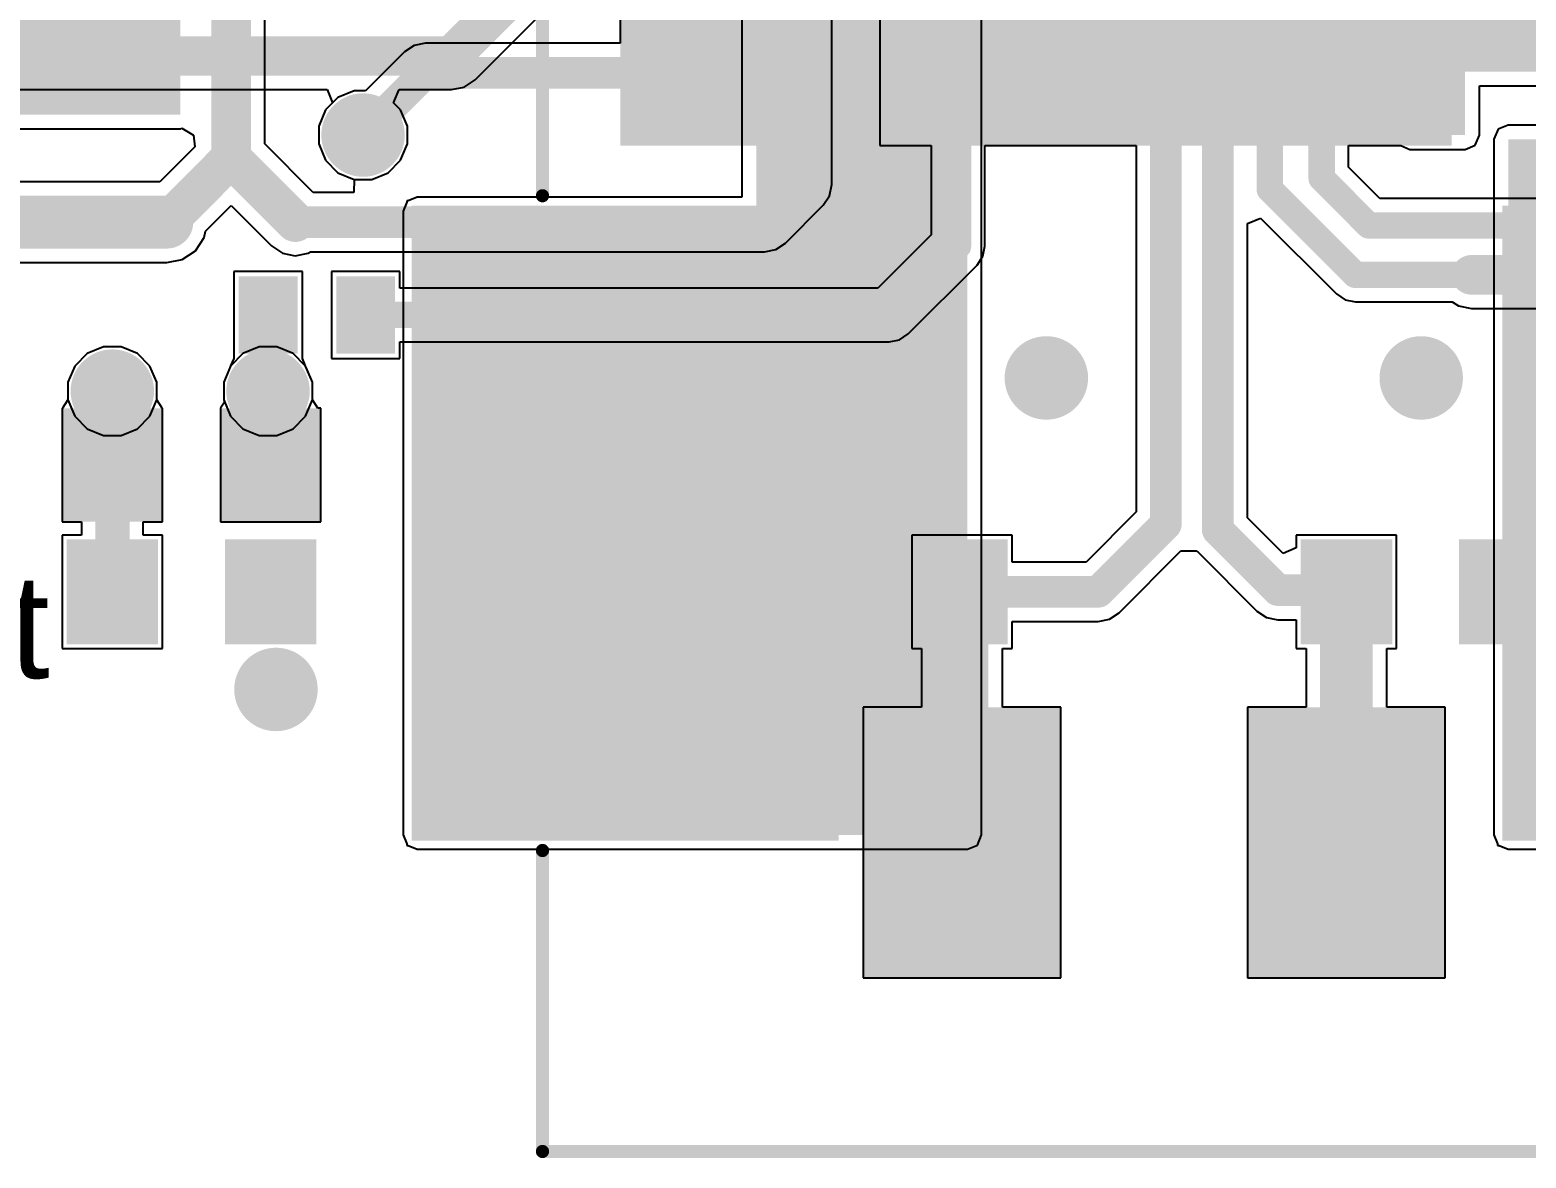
# Model space of a CAD drawing. Header units: millimetres. Extents: x -0.27 to 3.94, y -1.19 to 3.
# Drawn here: x 1.209 to 1.776, y -0.104 to 0.323 of the extents above; entities that cross this region are included whole.
import ezdxf

# ---------------------------------------------------------------- set-up
doc = ezdxf.new("R2010")
doc.units = ezdxf.units.MM
doc.header["$MEASUREMENT"] = 0
for name, color, linetype in [('BottomLayer', 5, 'Continuous'), ('BottomPaste', 16, 'Continuous'), ('BottomSolder', 6, 'Continuous'), ('TopLayer', 1, 'Continuous'), ('TopOverlay', 2, 'Continuous'), ('TopPaste', 8, 'Continuous'), ('TopSolder', 216, 'Continuous'), ('ViaHoleLayer', 16, 'Continuous')]:
    doc.layers.add(name, color=color, linetype=linetype)
doc.styles.add('Arial', font='', dxfattribs={"height": 0.2})
doc.styles.get('Arial').set_extended_font_data('Arial')

# ---------------------------------------------------------------- blocks, each defined once
blk = doc.blocks.new('CYH127_33UH_6')
at = {"layer": 'TopLayer'}
for points in [[(-0.28543, 0.11811), (-0.12795, 0.11811), (-0.12795, -0.11811), (-0.28543, -0.11811)], [(0.12795, 0.11811), (0.28543, 0.11811), (0.28543, -0.11811), (0.12795, -0.11811)]]:
    blk.add_hatch(color=1, dxfattribs=at).paths.add_polyline_path(points)
at = {"layer": 'TopPaste'}
for points in [[(-0.28543, 0.11811), (-0.12795, 0.11811), (-0.12795, -0.11811), (-0.28543, -0.11811)], [(0.12795, 0.11811), (0.28543, 0.11811), (0.28543, -0.11811), (0.12795, -0.11811)]]:
    blk.add_hatch(color=8, dxfattribs=at).paths.add_polyline_path(points)
at = {"layer": 'TopSolder'}
for points in [[(-0.2876, 0.12028), (-0.12579, 0.12028), (-0.12579, -0.12028), (-0.2876, -0.12028)], [(0.12579, 0.12028), (0.2876, 0.12028), (0.2876, -0.12028), (0.12579, -0.12028)]]:
    blk.add_hatch(color=216, dxfattribs=at).paths.add_polyline_path(points)
at = {"layer": 'TopOverlay', "const_width": 0.005}
for points in [[(-0.238, 0.124), (-0.238, 0.238)], [(-0.238, -0.238), (-0.238, -0.124)], [(-0.238, -0.238), (0.238, -0.238)]]:
    blk.add_lwpolyline(points, dxfattribs=at)
at = {"layer": 'TopOverlay', "const_width": 0.0025}
for points in [[(-0.23925, 0.124, 1), (-0.23675, 0.124, 1)], [(-0.23925, -0.124, 1), (-0.23675, -0.124, 1)], [(-0.23925, -0.238, 1), (-0.23675, -0.238, 1)], [(-0.23925, -0.238, 1), (-0.23675, -0.238, 1)]]:
    blk.add_lwpolyline(points, format="xyb", close=True, dxfattribs=at)
blk = doc.blocks.new('SMD5032_2P_B_10')
at = {"layer": 'BottomLayer'}
for points in [[(-0.1063, 0.04724), (-0.03937, 0.04724), (-0.03937, -0.04724), (-0.1063, -0.04724)], [(0.03937, 0.04724), (0.1063, 0.04724), (0.1063, -0.04724), (0.03937, -0.04724)]]:
    blk.add_hatch(color=5, dxfattribs=at).paths.add_polyline_path(points)
at = {"layer": 'BottomPaste'}
for points in [[(-0.1063, 0.04724), (-0.03937, 0.04724), (-0.03937, -0.04724), (-0.1063, -0.04724)], [(0.03937, 0.04724), (0.1063, 0.04724), (0.1063, -0.04724), (0.03937, -0.04724)]]:
    blk.add_hatch(color=16, dxfattribs=at).paths.add_polyline_path(points)
at = {"layer": 'BottomSolder'}
for points in [[(-0.1103, 0.05124), (-0.03537, 0.05124), (-0.03537, -0.05124), (-0.1103, -0.05124)], [(0.03537, 0.05124), (0.1103, 0.05124), (0.1103, -0.05124), (0.03537, -0.05124)]]:
    blk.add_hatch(color=6, dxfattribs=at).paths.add_polyline_path(points)
blk = doc.blocks.new('64_LQFP__10_10__B_17')
at = {"layer": 'BottomLayer'}
for points in [[(-0.14173, 0.25), (-0.14173, 0.20276), (-0.15354, 0.20276), (-0.15354, 0.25)], [(-0.12205, 0.25), (-0.12205, 0.20276), (-0.13386, 0.20276), (-0.13386, 0.25)], [(-0.10236, 0.25), (-0.10236, 0.20276), (-0.11417, 0.20276), (-0.11417, 0.25)], [(-0.08268, 0.25), (-0.08268, 0.20276), (-0.09449, 0.20276), (-0.09449, 0.25)], [(-0.06299, 0.25), (-0.06299, 0.20276), (-0.0748, 0.20276), (-0.0748, 0.25)], [(-0.04331, 0.25), (-0.04331, 0.20276), (-0.05512, 0.20276), (-0.05512, 0.25)], [(-0.02362, 0.25), (-0.02362, 0.20276), (-0.03543, 0.20276), (-0.03543, 0.25)], [(-0.00394, 0.25), (-0.00394, 0.20276), (-0.01575, 0.20276), (-0.01575, 0.25)], [(0.01575, 0.25), (0.01575, 0.20276), (0.00394, 0.20276), (0.00394, 0.25)], [(0.03543, 0.25), (0.03543, 0.20276), (0.02362, 0.20276), (0.02362, 0.25)], [(0.05512, 0.25), (0.05512, 0.20276), (0.04331, 0.20276), (0.04331, 0.25)], [(0.0748, 0.25), (0.0748, 0.20276), (0.06299, 0.20276), (0.06299, 0.25)], [(0.09449, 0.25), (0.09449, 0.20276), (0.08268, 0.20276), (0.08268, 0.25)], [(0.11417, 0.25), (0.11417, 0.20276), (0.10236, 0.20276), (0.10236, 0.25)], [(0.13386, 0.25), (0.13386, 0.20276), (0.12205, 0.20276), (0.12205, 0.25)], [(0.15354, 0.25), (0.15354, 0.20276), (0.14173, 0.20276), (0.14173, 0.25)], [(-0.25, 0.15354), (-0.20276, 0.15354), (-0.20276, 0.14173), (-0.25, 0.14173)], [(0.20276, 0.15354), (0.25, 0.15354), (0.25, 0.14173), (0.20276, 0.14173)], [(-0.25, 0.13386), (-0.20276, 0.13386), (-0.20276, 0.12205), (-0.25, 0.12205)], [(0.20276, 0.13386), (0.25, 0.13386), (0.25, 0.12205), (0.20276, 0.12205)], [(-0.25, 0.11417), (-0.20276, 0.11417), (-0.20276, 0.10236), (-0.25, 0.10236)], [(0.20276, 0.11417), (0.25, 0.11417), (0.25, 0.10236), (0.20276, 0.10236)], [(-0.25, 0.09449), (-0.20276, 0.09449), (-0.20276, 0.08268), (-0.25, 0.08268)], [(0.20276, 0.09449), (0.25, 0.09449), (0.25, 0.08268), (0.20276, 0.08268)], [(-0.25, 0.0748), (-0.20276, 0.0748), (-0.20276, 0.06299), (-0.25, 0.06299)], [(0.20276, 0.0748), (0.25, 0.0748), (0.25, 0.06299), (0.20276, 0.06299)], [(-0.25, 0.05512), (-0.20276, 0.05512), (-0.20276, 0.04331), (-0.25, 0.04331)], [(0.20276, 0.05512), (0.25, 0.05512), (0.25, 0.04331), (0.20276, 0.04331)], [(-0.25, 0.03543), (-0.20276, 0.03543), (-0.20276, 0.02362), (-0.25, 0.02362)], [(0.20276, 0.03543), (0.25, 0.03543), (0.25, 0.02362), (0.20276, 0.02362)], [(-0.25, 0.01575), (-0.20276, 0.01575), (-0.20276, 0.00394), (-0.25, 0.00394)], [(0.20276, 0.01575), (0.25, 0.01575), (0.25, 0.00394), (0.20276, 0.00394)], [(-0.25, -0.00394), (-0.20276, -0.00394), (-0.20276, -0.01575), (-0.25, -0.01575)], [(0.20276, -0.00394), (0.25, -0.00394), (0.25, -0.01575), (0.20276, -0.01575)], [(-0.25, -0.02362), (-0.20276, -0.02362), (-0.20276, -0.03543), (-0.25, -0.03543)], [(0.20276, -0.02362), (0.25, -0.02362), (0.25, -0.03543), (0.20276, -0.03543)], [(-0.25, -0.04331), (-0.20276, -0.04331), (-0.20276, -0.05512), (-0.25, -0.05512)], [(0.20276, -0.04331), (0.25, -0.04331), (0.25, -0.05512), (0.20276, -0.05512)], [(-0.25, -0.06299), (-0.20276, -0.06299), (-0.20276, -0.0748), (-0.25, -0.0748)], [(0.20276, -0.06299), (0.25, -0.06299), (0.25, -0.0748), (0.20276, -0.0748)], [(-0.25, -0.08268), (-0.20276, -0.08268), (-0.20276, -0.09449), (-0.25, -0.09449)], [(0.20276, -0.08268), (0.25, -0.08268), (0.25, -0.09449), (0.20276, -0.09449)], [(-0.25, -0.10236), (-0.20276, -0.10236), (-0.20276, -0.11417), (-0.25, -0.11417)], [(0.20276, -0.10236), (0.25, -0.10236), (0.25, -0.11417), (0.20276, -0.11417)], [(-0.25, -0.12205), (-0.20276, -0.12205), (-0.20276, -0.13386), (-0.25, -0.13386)], [(0.20276, -0.12205), (0.25, -0.12205), (0.25, -0.13386), (0.20276, -0.13386)], [(-0.25, -0.14173), (-0.20276, -0.14173), (-0.20276, -0.15354), (-0.25, -0.15354)], [(0.20276, -0.14173), (0.25, -0.14173), (0.25, -0.15354), (0.20276, -0.15354)], [(-0.15354, -0.25), (-0.15354, -0.20276), (-0.14173, -0.20276), (-0.14173, -0.25)], [(-0.13386, -0.25), (-0.13386, -0.20276), (-0.12205, -0.20276), (-0.12205, -0.25)], [(-0.11417, -0.25), (-0.11417, -0.20276), (-0.10236, -0.20276), (-0.10236, -0.25)], [(-0.09449, -0.25), (-0.09449, -0.20276), (-0.08268, -0.20276), (-0.08268, -0.25)], [(-0.0748, -0.25), (-0.0748, -0.20276), (-0.06299, -0.20276), (-0.06299, -0.25)], [(-0.05512, -0.25), (-0.05512, -0.20276), (-0.04331, -0.20276), (-0.04331, -0.25)], [(-0.03543, -0.25), (-0.03543, -0.20276), (-0.02362, -0.20276), (-0.02362, -0.25)], [(-0.01575, -0.25), (-0.01575, -0.20276), (-0.00394, -0.20276), (-0.00394, -0.25)], [(0.00394, -0.25), (0.00394, -0.20276), (0.01575, -0.20276), (0.01575, -0.25)], [(0.02362, -0.25), (0.02362, -0.20276), (0.03543, -0.20276), (0.03543, -0.25)], [(0.04331, -0.25), (0.04331, -0.20276), (0.05512, -0.20276), (0.05512, -0.25)], [(0.06299, -0.25), (0.06299, -0.20276), (0.0748, -0.20276), (0.0748, -0.25)], [(0.08268, -0.25), (0.08268, -0.20276), (0.09449, -0.20276), (0.09449, -0.25)], [(0.10236, -0.25), (0.10236, -0.20276), (0.11417, -0.20276), (0.11417, -0.25)], [(0.12205, -0.25), (0.12205, -0.20276), (0.13386, -0.20276), (0.13386, -0.25)], [(0.14173, -0.25), (0.14173, -0.20276), (0.15354, -0.20276), (0.15354, -0.25)]]:
    blk.add_hatch(color=5, dxfattribs=at).paths.add_polyline_path(points)
at = {"layer": 'BottomPaste'}
for points in [[(-0.14173, 0.25), (-0.14173, 0.20276), (-0.15354, 0.20276), (-0.15354, 0.25)], [(-0.12205, 0.25), (-0.12205, 0.20276), (-0.13386, 0.20276), (-0.13386, 0.25)], [(-0.10236, 0.25), (-0.10236, 0.20276), (-0.11417, 0.20276), (-0.11417, 0.25)], [(-0.08268, 0.25), (-0.08268, 0.20276), (-0.09449, 0.20276), (-0.09449, 0.25)], [(-0.06299, 0.25), (-0.06299, 0.20276), (-0.0748, 0.20276), (-0.0748, 0.25)], [(-0.04331, 0.25), (-0.04331, 0.20276), (-0.05512, 0.20276), (-0.05512, 0.25)], [(-0.02362, 0.25), (-0.02362, 0.20276), (-0.03543, 0.20276), (-0.03543, 0.25)], [(-0.00394, 0.25), (-0.00394, 0.20276), (-0.01575, 0.20276), (-0.01575, 0.25)], [(0.01575, 0.25), (0.01575, 0.20276), (0.00394, 0.20276), (0.00394, 0.25)], [(0.03543, 0.25), (0.03543, 0.20276), (0.02362, 0.20276), (0.02362, 0.25)], [(0.05512, 0.25), (0.05512, 0.20276), (0.04331, 0.20276), (0.04331, 0.25)], [(0.0748, 0.25), (0.0748, 0.20276), (0.06299, 0.20276), (0.06299, 0.25)], [(0.09449, 0.25), (0.09449, 0.20276), (0.08268, 0.20276), (0.08268, 0.25)], [(0.11417, 0.25), (0.11417, 0.20276), (0.10236, 0.20276), (0.10236, 0.25)], [(0.13386, 0.25), (0.13386, 0.20276), (0.12205, 0.20276), (0.12205, 0.25)], [(0.15354, 0.25), (0.15354, 0.20276), (0.14173, 0.20276), (0.14173, 0.25)], [(-0.25, 0.15354), (-0.20276, 0.15354), (-0.20276, 0.14173), (-0.25, 0.14173)], [(0.20276, 0.15354), (0.25, 0.15354), (0.25, 0.14173), (0.20276, 0.14173)], [(-0.25, 0.13386), (-0.20276, 0.13386), (-0.20276, 0.12205), (-0.25, 0.12205)], [(0.20276, 0.13386), (0.25, 0.13386), (0.25, 0.12205), (0.20276, 0.12205)], [(-0.25, 0.11417), (-0.20276, 0.11417), (-0.20276, 0.10236), (-0.25, 0.10236)], [(0.20276, 0.11417), (0.25, 0.11417), (0.25, 0.10236), (0.20276, 0.10236)], [(-0.25, 0.09449), (-0.20276, 0.09449), (-0.20276, 0.08268), (-0.25, 0.08268)], [(0.20276, 0.09449), (0.25, 0.09449), (0.25, 0.08268), (0.20276, 0.08268)], [(-0.25, 0.0748), (-0.20276, 0.0748), (-0.20276, 0.06299), (-0.25, 0.06299)], [(0.20276, 0.0748), (0.25, 0.0748), (0.25, 0.06299), (0.20276, 0.06299)], [(-0.25, 0.05512), (-0.20276, 0.05512), (-0.20276, 0.04331), (-0.25, 0.04331)], [(0.20276, 0.05512), (0.25, 0.05512), (0.25, 0.04331), (0.20276, 0.04331)], [(-0.25, 0.03543), (-0.20276, 0.03543), (-0.20276, 0.02362), (-0.25, 0.02362)], [(0.20276, 0.03543), (0.25, 0.03543), (0.25, 0.02362), (0.20276, 0.02362)], [(-0.25, 0.01575), (-0.20276, 0.01575), (-0.20276, 0.00394), (-0.25, 0.00394)], [(0.20276, 0.01575), (0.25, 0.01575), (0.25, 0.00394), (0.20276, 0.00394)], [(-0.25, -0.00394), (-0.20276, -0.00394), (-0.20276, -0.01575), (-0.25, -0.01575)], [(0.20276, -0.00394), (0.25, -0.00394), (0.25, -0.01575), (0.20276, -0.01575)], [(-0.25, -0.02362), (-0.20276, -0.02362), (-0.20276, -0.03543), (-0.25, -0.03543)], [(0.20276, -0.02362), (0.25, -0.02362), (0.25, -0.03543), (0.20276, -0.03543)], [(-0.25, -0.04331), (-0.20276, -0.04331), (-0.20276, -0.05512), (-0.25, -0.05512)], [(0.20276, -0.04331), (0.25, -0.04331), (0.25, -0.05512), (0.20276, -0.05512)], [(-0.25, -0.06299), (-0.20276, -0.06299), (-0.20276, -0.0748), (-0.25, -0.0748)], [(0.20276, -0.06299), (0.25, -0.06299), (0.25, -0.0748), (0.20276, -0.0748)], [(-0.25, -0.08268), (-0.20276, -0.08268), (-0.20276, -0.09449), (-0.25, -0.09449)], [(0.20276, -0.08268), (0.25, -0.08268), (0.25, -0.09449), (0.20276, -0.09449)], [(-0.25, -0.10236), (-0.20276, -0.10236), (-0.20276, -0.11417), (-0.25, -0.11417)], [(0.20276, -0.10236), (0.25, -0.10236), (0.25, -0.11417), (0.20276, -0.11417)], [(-0.25, -0.12205), (-0.20276, -0.12205), (-0.20276, -0.13386), (-0.25, -0.13386)], [(0.20276, -0.12205), (0.25, -0.12205), (0.25, -0.13386), (0.20276, -0.13386)], [(-0.25, -0.14173), (-0.20276, -0.14173), (-0.20276, -0.15354), (-0.25, -0.15354)], [(0.20276, -0.14173), (0.25, -0.14173), (0.25, -0.15354), (0.20276, -0.15354)], [(-0.15354, -0.25), (-0.15354, -0.20276), (-0.14173, -0.20276), (-0.14173, -0.25)], [(-0.13386, -0.25), (-0.13386, -0.20276), (-0.12205, -0.20276), (-0.12205, -0.25)], [(-0.11417, -0.25), (-0.11417, -0.20276), (-0.10236, -0.20276), (-0.10236, -0.25)], [(-0.09449, -0.25), (-0.09449, -0.20276), (-0.08268, -0.20276), (-0.08268, -0.25)], [(-0.0748, -0.25), (-0.0748, -0.20276), (-0.06299, -0.20276), (-0.06299, -0.25)], [(-0.05512, -0.25), (-0.05512, -0.20276), (-0.04331, -0.20276), (-0.04331, -0.25)], [(-0.03543, -0.25), (-0.03543, -0.20276), (-0.02362, -0.20276), (-0.02362, -0.25)], [(-0.01575, -0.25), (-0.01575, -0.20276), (-0.00394, -0.20276), (-0.00394, -0.25)], [(0.00394, -0.25), (0.00394, -0.20276), (0.01575, -0.20276), (0.01575, -0.25)], [(0.02362, -0.25), (0.02362, -0.20276), (0.03543, -0.20276), (0.03543, -0.25)], [(0.04331, -0.25), (0.04331, -0.20276), (0.05512, -0.20276), (0.05512, -0.25)], [(0.06299, -0.25), (0.06299, -0.20276), (0.0748, -0.20276), (0.0748, -0.25)], [(0.08268, -0.25), (0.08268, -0.20276), (0.09449, -0.20276), (0.09449, -0.25)], [(0.10236, -0.25), (0.10236, -0.20276), (0.11417, -0.20276), (0.11417, -0.25)], [(0.12205, -0.25), (0.12205, -0.20276), (0.13386, -0.20276), (0.13386, -0.25)], [(0.14173, -0.25), (0.14173, -0.20276), (0.15354, -0.20276), (0.15354, -0.25)]]:
    blk.add_hatch(color=16, dxfattribs=at).paths.add_polyline_path(points)
at = {"layer": 'BottomSolder'}
for points in [[(-0.13773, 0.254), (-0.13773, 0.19876), (-0.15754, 0.19876), (-0.15754, 0.254)], [(-0.11805, 0.254), (-0.11805, 0.19876), (-0.13786, 0.19876), (-0.13786, 0.254)], [(-0.09836, 0.254), (-0.09836, 0.19876), (-0.11817, 0.19876), (-0.11817, 0.254)], [(-0.07868, 0.254), (-0.07868, 0.19876), (-0.09849, 0.19876), (-0.09849, 0.254)], [(-0.05899, 0.254), (-0.05899, 0.19876), (-0.0788, 0.19876), (-0.0788, 0.254)], [(-0.03931, 0.254), (-0.03931, 0.19876), (-0.05912, 0.19876), (-0.05912, 0.254)], [(-0.01962, 0.254), (-0.01962, 0.19876), (-0.03943, 0.19876), (-0.03943, 0.254)], [(0.00006, 0.254), (0.00006, 0.19876), (-0.01975, 0.19876), (-0.01975, 0.254)], [(0.01975, 0.254), (0.01975, 0.19876), (-0.00006, 0.19876), (-0.00006, 0.254)], [(0.03943, 0.254), (0.03943, 0.19876), (0.01962, 0.19876), (0.01962, 0.254)], [(0.05912, 0.254), (0.05912, 0.19876), (0.03931, 0.19876), (0.03931, 0.254)], [(0.0788, 0.254), (0.0788, 0.19876), (0.05899, 0.19876), (0.05899, 0.254)], [(0.09849, 0.254), (0.09849, 0.19876), (0.07868, 0.19876), (0.07868, 0.254)], [(0.11817, 0.254), (0.11817, 0.19876), (0.09836, 0.19876), (0.09836, 0.254)], [(0.13786, 0.254), (0.13786, 0.19876), (0.11805, 0.19876), (0.11805, 0.254)], [(0.15754, 0.254), (0.15754, 0.19876), (0.13773, 0.19876), (0.13773, 0.254)], [(-0.254, 0.15754), (-0.19876, 0.15754), (-0.19876, 0.13773), (-0.254, 0.13773)], [(0.19876, 0.15754), (0.254, 0.15754), (0.254, 0.13773), (0.19876, 0.13773)], [(-0.254, 0.13786), (-0.19876, 0.13786), (-0.19876, 0.11805), (-0.254, 0.11805)], [(0.19876, 0.13786), (0.254, 0.13786), (0.254, 0.11805), (0.19876, 0.11805)], [(-0.254, 0.11817), (-0.19876, 0.11817), (-0.19876, 0.09836), (-0.254, 0.09836)], [(0.19876, 0.11817), (0.254, 0.11817), (0.254, 0.09836), (0.19876, 0.09836)], [(-0.254, 0.09849), (-0.19876, 0.09849), (-0.19876, 0.07868), (-0.254, 0.07868)], [(0.19876, 0.09849), (0.254, 0.09849), (0.254, 0.07868), (0.19876, 0.07868)], [(-0.254, 0.0788), (-0.19876, 0.0788), (-0.19876, 0.05899), (-0.254, 0.05899)], [(0.19876, 0.0788), (0.254, 0.0788), (0.254, 0.05899), (0.19876, 0.05899)], [(-0.254, 0.05912), (-0.19876, 0.05912), (-0.19876, 0.03931), (-0.254, 0.03931)], [(0.19876, 0.05912), (0.254, 0.05912), (0.254, 0.03931), (0.19876, 0.03931)], [(-0.254, 0.03943), (-0.19876, 0.03943), (-0.19876, 0.01962), (-0.254, 0.01962)], [(0.19876, 0.03943), (0.254, 0.03943), (0.254, 0.01962), (0.19876, 0.01962)], [(-0.254, 0.01975), (-0.19876, 0.01975), (-0.19876, -0.00006), (-0.254, -0.00006)], [(0.19876, 0.01975), (0.254, 0.01975), (0.254, -0.00006), (0.19876, -0.00006)], [(-0.254, 0.00006), (-0.19876, 0.00006), (-0.19876, -0.01975), (-0.254, -0.01975)], [(0.19876, 0.00006), (0.254, 0.00006), (0.254, -0.01975), (0.19876, -0.01975)], [(-0.254, -0.01962), (-0.19876, -0.01962), (-0.19876, -0.03943), (-0.254, -0.03943)], [(0.19876, -0.01962), (0.254, -0.01962), (0.254, -0.03943), (0.19876, -0.03943)], [(-0.254, -0.03931), (-0.19876, -0.03931), (-0.19876, -0.05912), (-0.254, -0.05912)], [(0.19876, -0.03931), (0.254, -0.03931), (0.254, -0.05912), (0.19876, -0.05912)], [(-0.254, -0.05899), (-0.19876, -0.05899), (-0.19876, -0.0788), (-0.254, -0.0788)], [(0.19876, -0.05899), (0.254, -0.05899), (0.254, -0.0788), (0.19876, -0.0788)], [(-0.254, -0.07868), (-0.19876, -0.07868), (-0.19876, -0.09849), (-0.254, -0.09849)], [(0.19876, -0.07868), (0.254, -0.07868), (0.254, -0.09849), (0.19876, -0.09849)], [(-0.254, -0.09836), (-0.19876, -0.09836), (-0.19876, -0.11817), (-0.254, -0.11817)], [(0.19876, -0.09836), (0.254, -0.09836), (0.254, -0.11817), (0.19876, -0.11817)], [(-0.254, -0.11805), (-0.19876, -0.11805), (-0.19876, -0.13786), (-0.254, -0.13786)], [(0.19876, -0.11805), (0.254, -0.11805), (0.254, -0.13786), (0.19876, -0.13786)], [(-0.254, -0.13773), (-0.19876, -0.13773), (-0.19876, -0.15754), (-0.254, -0.15754)], [(0.19876, -0.13773), (0.254, -0.13773), (0.254, -0.15754), (0.19876, -0.15754)], [(-0.15754, -0.254), (-0.15754, -0.19876), (-0.13773, -0.19876), (-0.13773, -0.254)], [(-0.13786, -0.254), (-0.13786, -0.19876), (-0.11805, -0.19876), (-0.11805, -0.254)], [(-0.11817, -0.254), (-0.11817, -0.19876), (-0.09836, -0.19876), (-0.09836, -0.254)], [(-0.09849, -0.254), (-0.09849, -0.19876), (-0.07868, -0.19876), (-0.07868, -0.254)], [(-0.0788, -0.254), (-0.0788, -0.19876), (-0.05899, -0.19876), (-0.05899, -0.254)], [(-0.05912, -0.254), (-0.05912, -0.19876), (-0.03931, -0.19876), (-0.03931, -0.254)], [(-0.03943, -0.254), (-0.03943, -0.19876), (-0.01962, -0.19876), (-0.01962, -0.254)], [(-0.01975, -0.254), (-0.01975, -0.19876), (0.00006, -0.19876), (0.00006, -0.254)], [(-0.00006, -0.254), (-0.00006, -0.19876), (0.01975, -0.19876), (0.01975, -0.254)], [(0.01962, -0.254), (0.01962, -0.19876), (0.03943, -0.19876), (0.03943, -0.254)], [(0.03931, -0.254), (0.03931, -0.19876), (0.05912, -0.19876), (0.05912, -0.254)], [(0.05899, -0.254), (0.05899, -0.19876), (0.0788, -0.19876), (0.0788, -0.254)], [(0.07868, -0.254), (0.07868, -0.19876), (0.09849, -0.19876), (0.09849, -0.254)], [(0.09836, -0.254), (0.09836, -0.19876), (0.11817, -0.19876), (0.11817, -0.254)], [(0.11805, -0.254), (0.11805, -0.19876), (0.13786, -0.19876), (0.13786, -0.254)], [(0.13773, -0.254), (0.13773, -0.19876), (0.15754, -0.19876), (0.15754, -0.254)]]:
    blk.add_hatch(color=6, dxfattribs=at).paths.add_polyline_path(points)
blk = doc.blocks.new('S______B______0402_B_32')
at = {"layer": 'BottomLayer'}
for points in [[(-0.0095, 0.0125), (-0.0095, -0.0125), (-0.0275, -0.0125), (-0.0275, 0.0125)], [(0.0275, 0.0125), (0.0275, -0.0125), (0.0095, -0.0125), (0.0095, 0.0125)]]:
    blk.add_hatch(color=5, dxfattribs=at).paths.add_polyline_path(points)
at = {"layer": 'BottomPaste'}
for points in [[(-0.0095, 0.0125), (-0.0095, -0.0125), (-0.0275, -0.0125), (-0.0275, 0.0125)], [(0.0275, 0.0125), (0.0275, -0.0125), (0.0095, -0.0125), (0.0095, 0.0125)]]:
    blk.add_hatch(color=16, dxfattribs=at).paths.add_polyline_path(points)
at = {"layer": 'BottomSolder'}
for points in [[(-0.00733, 0.01467), (-0.00733, -0.01467), (-0.02967, -0.01467), (-0.02967, 0.01467)], [(0.02967, 0.01467), (0.02967, -0.01467), (0.00733, -0.01467), (0.00733, 0.01467)]]:
    blk.add_hatch(color=6, dxfattribs=at).paths.add_polyline_path(points)
blk = doc.blocks.new('R___0603_B_74')
at = {"layer": 'BottomLayer'}
for points in [[(-0.045, -0.0175), (-0.045, 0.0175), (-0.015, 0.0175), (-0.015, -0.0175)], [(0.015, -0.0175), (0.015, 0.0175), (0.045, 0.0175), (0.045, -0.0175)]]:
    blk.add_hatch(color=5, dxfattribs=at).paths.add_polyline_path(points)
at = {"layer": 'BottomPaste'}
for points in [[(-0.045, -0.0175), (-0.045, 0.0175), (-0.015, 0.0175), (-0.015, -0.0175)], [(0.015, -0.0175), (0.015, 0.0175), (0.045, 0.0175), (0.045, -0.0175)]]:
    blk.add_hatch(color=16, dxfattribs=at).paths.add_polyline_path(points)
at = {"layer": 'BottomSolder'}
for points in [[(-0.049, -0.0215), (-0.049, 0.0215), (-0.011, 0.0215), (-0.011, -0.0215)], [(0.011, -0.0215), (0.011, 0.0215), (0.049, 0.0215), (0.049, -0.0215)]]:
    blk.add_hatch(color=6, dxfattribs=at).paths.add_polyline_path(points)
blk = doc.blocks.new('C___0603_B_199')
at = {"layer": 'BottomLayer'}
for points in [[(-0.045, -0.0175), (-0.045, 0.0175), (-0.015, 0.0175), (-0.015, -0.0175)], [(0.015, -0.0175), (0.015, 0.0175), (0.045, 0.0175), (0.045, -0.0175)]]:
    blk.add_hatch(color=5, dxfattribs=at).paths.add_polyline_path(points)
at = {"layer": 'BottomPaste'}
for points in [[(-0.045, -0.0175), (-0.045, 0.0175), (-0.015, 0.0175), (-0.015, -0.0175)], [(0.015, -0.0175), (0.015, 0.0175), (0.045, 0.0175), (0.045, -0.0175)]]:
    blk.add_hatch(color=16, dxfattribs=at).paths.add_polyline_path(points)
at = {"layer": 'BottomSolder'}
for points in [[(-0.04736, -0.01986), (-0.04736, 0.01986), (-0.01264, 0.01986), (-0.01264, -0.01986)], [(0.01264, -0.01986), (0.01264, 0.01986), (0.04736, 0.01986), (0.04736, -0.01986)]]:
    blk.add_hatch(color=6, dxfattribs=at).paths.add_polyline_path(points)
blk = doc.blocks.new('C___0603_B_202')
at = {"layer": 'BottomLayer'}
for points in [[(-0.045, -0.0175), (-0.045, 0.0175), (-0.015, 0.0175), (-0.015, -0.0175)], [(0.015, -0.0175), (0.015, 0.0175), (0.045, 0.0175), (0.045, -0.0175)]]:
    blk.add_hatch(color=5, dxfattribs=at).paths.add_polyline_path(points)
at = {"layer": 'BottomPaste'}
for points in [[(-0.045, -0.0175), (-0.045, 0.0175), (-0.015, 0.0175), (-0.015, -0.0175)], [(0.015, -0.0175), (0.015, 0.0175), (0.045, 0.0175), (0.045, -0.0175)]]:
    blk.add_hatch(color=16, dxfattribs=at).paths.add_polyline_path(points)
at = {"layer": 'BottomSolder'}
for points in [[(-0.04736, -0.01986), (-0.04736, 0.01986), (-0.01264, 0.01986), (-0.01264, -0.01986)], [(0.01264, -0.01986), (0.01264, 0.01986), (0.04736, 0.01986), (0.04736, -0.01986)]]:
    blk.add_hatch(color=6, dxfattribs=at).paths.add_polyline_path(points)
blk = doc.blocks.new('C___0603_B_205')
at = {"layer": 'BottomLayer'}
for points in [[(-0.045, -0.0175), (-0.045, 0.0175), (-0.015, 0.0175), (-0.015, -0.0175)], [(0.015, -0.0175), (0.015, 0.0175), (0.045, 0.0175), (0.045, -0.0175)]]:
    blk.add_hatch(color=5, dxfattribs=at).paths.add_polyline_path(points)
at = {"layer": 'BottomPaste'}
for points in [[(-0.045, -0.0175), (-0.045, 0.0175), (-0.015, 0.0175), (-0.015, -0.0175)], [(0.015, -0.0175), (0.015, 0.0175), (0.045, 0.0175), (0.045, -0.0175)]]:
    blk.add_hatch(color=16, dxfattribs=at).paths.add_polyline_path(points)
at = {"layer": 'BottomSolder'}
for points in [[(-0.04736, -0.01986), (-0.04736, 0.01986), (-0.01264, 0.01986), (-0.01264, -0.01986)], [(0.01264, -0.01986), (0.01264, 0.01986), (0.04736, 0.01986), (0.04736, -0.01986)]]:
    blk.add_hatch(color=6, dxfattribs=at).paths.add_polyline_path(points)

msp = doc.modelspace()

# ---------------------------------------------------------------- hatches: boundary and pattern name
at = {"layer": 'BottomLayer'}
for points in [[(1.23028, 0.29076), (1.26572, 0.29076), (1.26572, 0.4375), (1.23028, 0.4375)], [(1.73173, 0.307), (1.82538, 0.307), (1.82538, 0.33024), (1.73173, 0.33024)], [(1.73173, 0.283), (1.75264, 0.283), (1.75264, 0.33024), (1.73173, 0.33024)], [(1.00161, 0.29076), (1.2485, 0.29076), (1.2485, 0.32666), (1.00161, 0.32666)]]:
    msp.add_hatch(color=5, dxfattribs=at).paths.add_polyline_path(points)
h = msp.add_hatch(color=5, dxfattribs=at)
edge = h.paths.add_edge_path()
edge.add_arc((1.335, 0.283), 0.01181, 0, 360)
h = msp.add_hatch(color=5, dxfattribs=at)
edge = h.paths.add_edge_path()
edge.add_arc((1.59394, 0.191), 0.01181, 0, 360)
h = msp.add_hatch(color=5, dxfattribs=at)
edge = h.paths.add_edge_path()
edge.add_arc((1.736, 0.191), 0.01181, 0, 360)
h = msp.add_hatch(color=5, dxfattribs=at)
edge = h.paths.add_edge_path()
edge.add_arc((1.24, 0.186), 0.01181, 0, 360)
h = msp.add_hatch(color=5, dxfattribs=at)
edge = h.paths.add_edge_path()
edge.add_arc((1.299, 0.186), 0.01181, 0, 360)
h = msp.add_hatch(color=5, dxfattribs=at)
edge = h.paths.add_edge_path()
edge.add_arc((1.302, 0.073), 0.01181, 0, 360)
at = {"layer": 'BottomSolder'}
h = msp.add_hatch(color=6, dxfattribs=at)
edge = h.paths.add_edge_path()
edge.add_arc((1.335, 0.283), 0.01581, 0, 360)
h = msp.add_hatch(color=6, dxfattribs=at)
edge = h.paths.add_edge_path()
edge.add_arc((1.59394, 0.191), 0.01581, 0, 360)
h = msp.add_hatch(color=6, dxfattribs=at)
edge = h.paths.add_edge_path()
edge.add_arc((1.736, 0.191), 0.01581, 0, 360)
h = msp.add_hatch(color=6, dxfattribs=at)
edge = h.paths.add_edge_path()
edge.add_arc((1.24, 0.186), 0.01581, 0, 360)
h = msp.add_hatch(color=6, dxfattribs=at)
edge = h.paths.add_edge_path()
edge.add_arc((1.299, 0.186), 0.01581, 0, 360)
h = msp.add_hatch(color=6, dxfattribs=at)
edge = h.paths.add_edge_path()
edge.add_arc((1.302, 0.073), 0.01581, 0, 360)
at = {"layer": 'TopLayer'}
for points in [[(1.484, 0.01789), (1.564, 0.01789), (1.564, 0.54678), (1.484, 0.54678)], [(1.76895, 0.23479), (2.16207, 0.23479), (2.16207, 0.28139), (1.76895, 0.28139)], [(1.76895, 0.21389), (2.10527, 0.21389), (2.10527, 0.28139), (1.76895, 0.28139)], [(1.76895, 0.01789), (1.92643, 0.01789), (1.92643, 0.28139), (1.76895, 0.28139)], [(1.35557, 0.01789), (1.564, 0.01789), (1.564, 0.25411), (1.35557, 0.25411)]]:
    msp.add_hatch(color=1, dxfattribs=at).paths.add_polyline_path(points)
h = msp.add_hatch(color=1, dxfattribs=at)
edge = h.paths.add_edge_path()
edge.add_arc((1.335, 0.283), 0.01181, 0, 360)
h = msp.add_hatch(color=1, dxfattribs=at)
edge = h.paths.add_edge_path()
edge.add_arc((1.59394, 0.191), 0.01181, 0, 360)
h = msp.add_hatch(color=1, dxfattribs=at)
edge = h.paths.add_edge_path()
edge.add_arc((1.736, 0.191), 0.01181, 0, 360)
h = msp.add_hatch(color=1, dxfattribs=at)
edge = h.paths.add_edge_path()
edge.add_arc((1.24, 0.186), 0.01181, 0, 360)
h = msp.add_hatch(color=1, dxfattribs=at)
edge = h.paths.add_edge_path()
edge.add_arc((1.299, 0.186), 0.01181, 0, 360)
h = msp.add_hatch(color=1, dxfattribs=at)
edge = h.paths.add_edge_path()
edge.add_arc((1.302, 0.073), 0.01181, 0, 360)
at = {"layer": 'TopSolder'}
h = msp.add_hatch(color=216, dxfattribs=at)
edge = h.paths.add_edge_path()
edge.add_arc((1.335, 0.283), 0.01581, 0, 360)
h = msp.add_hatch(color=216, dxfattribs=at)
edge = h.paths.add_edge_path()
edge.add_arc((1.59394, 0.191), 0.01581, 0, 360)
h = msp.add_hatch(color=216, dxfattribs=at)
edge = h.paths.add_edge_path()
edge.add_arc((1.736, 0.191), 0.01581, 0, 360)
h = msp.add_hatch(color=216, dxfattribs=at)
edge = h.paths.add_edge_path()
edge.add_arc((1.24, 0.186), 0.01581, 0, 360)
h = msp.add_hatch(color=216, dxfattribs=at)
edge = h.paths.add_edge_path()
edge.add_arc((1.299, 0.186), 0.01581, 0, 360)
h = msp.add_hatch(color=216, dxfattribs=at)
edge = h.paths.add_edge_path()
edge.add_arc((1.302, 0.073), 0.01581, 0, 360)
at = {"layer": 'ViaHoleLayer'}
h = msp.add_hatch(color=16, dxfattribs=at)
edge = h.paths.add_edge_path()
edge.add_arc((1.335, 0.283), 0.00591, 0, 360)
h = msp.add_hatch(color=16, dxfattribs=at)
edge = h.paths.add_edge_path()
edge.add_arc((1.59394, 0.191), 0.00591, 0, 360)
h = msp.add_hatch(color=16, dxfattribs=at)
edge = h.paths.add_edge_path()
edge.add_arc((1.736, 0.191), 0.00591, 0, 360)
h = msp.add_hatch(color=16, dxfattribs=at)
edge = h.paths.add_edge_path()
edge.add_arc((1.24, 0.186), 0.00591, 0, 360)
h = msp.add_hatch(color=16, dxfattribs=at)
edge = h.paths.add_edge_path()
edge.add_arc((1.299, 0.186), 0.00591, 0, 360)
h = msp.add_hatch(color=16, dxfattribs=at)
edge = h.paths.add_edge_path()
edge.add_arc((1.302, 0.073), 0.00591, 0, 360)

# ---------------------------------------------------------------- linework, layer by layer
at = {"layer": 'BottomLayer'}
for p, q in [((1.51263, 0.30662), (1.51263, 0.65644)), ((1.29775, 0.27962), (1.29775, 0.4085)), ((1.43246, 0.33424), (1.43246, 0.31784)), ((1.53088, 0.33424), (1.53088, 0.279)), ((1.35862, 0.31784), (1.35433, 0.31698)), ((1.43246, 0.31784), (1.35862, 0.31784)), ((1.35862, 0.31784), (1.35862, 0.31784)), ((1.35069, 0.31455), (1.33595, 0.29981)), ((1.35433, 0.31698), (1.35069, 0.31455)), ((1.51263, 0.26432), (1.51263, 0.30662)), ((1.75805, 0.283), (1.75805, 0.30159)), ((1.75805, 0.30159), (1.82538, 0.30159)), ((1.32548, 0.29725), (1.32075, 0.29252)), ((1.33166, 0.29981), (1.32548, 0.29725)), ((1.33595, 0.29981), (1.33166, 0.29981)), ((1.32075, 0.29252), (1.31819, 0.28634)), ((1.00161, 0.28534), (1.26572, 0.28534)), ((1.26572, 0.28534), (1.26639, 0.28562)), ((1.26639, 0.28562), (1.27081, 0.283)), ((1.31819, 0.28634), (1.31819, 0.27966)), ((1.27122, 0.27858), (1.25794, 0.2653)), ((1.27081, 0.283), (1.27122, 0.27858)), ((1.31614, 0.26123), (1.29775, 0.27962)), ((1.31819, 0.27966), (1.32075, 0.27348)), ((1.53088, 0.279), (1.55028, 0.279)), ((1.55028, 0.279), (1.55028, 0.2452)), ((1.57067, 0.24097), (1.57067, 0.279)), ((1.57067, 0.279), (1.628, 0.279)), ((1.628, 0.279), (1.628, 0.14024)), ((1.70846, 0.27083), (1.70846, 0.279)), ((1.70846, 0.279), (1.72832, 0.279)), ((1.72832, 0.279), (1.73173, 0.27759)), ((1.75264, 0.27759), (1.75647, 0.27917)), ((1.75647, 0.27917), (1.75805, 0.283)), ((1.32075, 0.27348), (1.32548, 0.26875)), ((1.73173, 0.27759), (1.75264, 0.27759)), ((1.32548, 0.26875), (1.33166, 0.26619)), ((1.72033, 0.25897), (1.70846, 0.27083)), ((1.25794, 0.2653), (1.17767, 0.2653)), ((1.33157, 0.26123), (1.31614, 0.26123)), ((1.33166, 0.26619), (1.33157, 0.26123)), ((1.51178, 0.26003), (1.51263, 0.26432)), ((1.27528, 0.2466), (1.285, 0.25632)), ((1.285, 0.25632), (1.30032, 0.241)), ((1.49504, 0.24208), (1.50935, 0.25639)), ((1.50935, 0.25639), (1.51178, 0.26003)), ((1.50935, 0.25639), (1.50935, 0.25639)), ((1.80914, 0.25897), (1.72033, 0.25897)), ((1.67011, 0.24949), (1.67511, 0.25156)), ((1.67011, 0.13805), (1.67011, 0.24949)), ((1.67511, 0.25156), (1.70383, 0.22284)), ((1.27148, 0.2392), (1.2748, 0.24416)), ((1.2748, 0.24416), (1.27528, 0.2466)), ((1.55028, 0.2452), (1.53014, 0.22506)), ((1.26652, 0.23588), (1.27148, 0.2392)), ((1.30032, 0.241), (1.30446, 0.23824)), ((1.30446, 0.23824), (1.30934, 0.23727)), ((1.30934, 0.23727), (1.31421, 0.23824)), ((1.31421, 0.23824), (1.31505, 0.23879)), ((1.31505, 0.23879), (1.48711, 0.23879)), ((1.48711, 0.23879), (1.4914, 0.23965)), ((1.48711, 0.23879), (1.48711, 0.23879)), ((1.4914, 0.23965), (1.49504, 0.24208)), ((1.56989, 0.23707), (1.57067, 0.24097)), ((1.184, 0.23472), (1.26067, 0.23472)), ((1.26067, 0.23472), (1.26652, 0.23588)), ((1.54158, 0.20766), (1.56768, 0.23376)), ((1.56768, 0.23376), (1.56989, 0.23707)), ((1.312, 0.23137), (1.286, 0.23137)), ((1.286, 0.23137), (1.286, 0.19837)), ((1.312, 0.19837), (1.312, 0.23137)), ((1.349, 0.23137), (1.323, 0.23137)), ((1.323, 0.23137), (1.323, 0.19837)), ((1.349, 0.22506), (1.349, 0.23137)), ((1.53014, 0.22506), (1.349, 0.22506)), ((1.70383, 0.22284), (1.70714, 0.22063)), ((1.70714, 0.22063), (1.71104, 0.21985)), ((1.71104, 0.21985), (1.74776, 0.21985)), ((1.74776, 0.21985), (1.75012, 0.21827)), ((1.75012, 0.21827), (1.755, 0.2173)), ((1.755, 0.2173), (1.79017, 0.2173)), ((1.349, 0.19837), (1.349, 0.20467)), ((1.349, 0.20467), (1.53437, 0.20467)), ((1.53437, 0.20467), (1.53827, 0.20545)), ((1.53827, 0.20545), (1.54158, 0.20766)), ((1.23048, 0.20025), (1.22575, 0.19552)), ((1.23666, 0.20281), (1.23048, 0.20025)), ((1.24334, 0.20281), (1.23666, 0.20281)), ((1.24952, 0.20025), (1.24334, 0.20281)), ((1.25425, 0.19552), (1.24952, 0.20025)), ((1.22575, 0.19552), (1.22319, 0.18934)), ((1.25681, 0.18934), (1.25425, 0.19552)), ((1.28475, 0.19552), (1.28219, 0.18934)), ((1.28479, 0.19556), (1.28475, 0.19552)), ((1.286, 0.19837), (1.28479, 0.19556)), ((1.286, 0.19837), (1.286, 0.19837)), ((1.31282, 0.1965), (1.312, 0.19837)), ((1.312, 0.19837), (1.312, 0.19837)), ((1.312, 0.19837), (1.312, 0.19837)), ((1.31325, 0.19552), (1.31282, 0.1965)), ((1.31388, 0.19401), (1.31325, 0.19552)), ((1.31581, 0.18934), (1.31388, 0.19401)), ((1.323, 0.19837), (1.349, 0.19837)), ((1.22319, 0.18934), (1.22319, 0.18266)), ((1.25681, 0.18266), (1.25681, 0.18934)), ((1.28219, 0.18934), (1.28219, 0.18266)), ((1.31581, 0.18266), (1.31581, 0.18934)), ((1.22319, 0.18266), (1.22108, 0.1795)), ((1.25892, 0.1795), (1.25681, 0.18266)), ((1.28254, 0.18181), (1.281, 0.1795)), ((1.28219, 0.18266), (1.28254, 0.18181)), ((1.31792, 0.1795), (1.31581, 0.18266)), ((1.22108, 0.1795), (1.221, 0.1795)), ((1.221, 0.1795), (1.221, 0.1365)), ((1.259, 0.1795), (1.25892, 0.1795)), ((1.259, 0.1365), (1.259, 0.1795)), ((1.281, 0.1795), (1.281, 0.1795)), ((1.281, 0.1795), (1.281, 0.1365)), ((1.319, 0.1795), (1.31792, 0.1795)), ((1.319, 0.1365), (1.319, 0.1795)), ((1.221, 0.1365), (1.22827, 0.1365)), ((1.22827, 0.1365), (1.22827, 0.1315)), ((1.25173, 0.1315), (1.25173, 0.1365)), ((1.25173, 0.1365), (1.259, 0.1365)), ((1.281, 0.1365), (1.319, 0.1365)), ((1.628, 0.14024), (1.60898, 0.12122)), ((1.68364, 0.12453), (1.67011, 0.13805)), ((1.22827, 0.1315), (1.221, 0.1315)), ((1.221, 0.1315), (1.221, 0.0885)), ((1.259, 0.1315), (1.25173, 0.1315)), ((1.259, 0.0885), (1.259, 0.1315)), ((1.58097, 0.1315), (1.54297, 0.1315)), ((1.54297, 0.1315), (1.54297, 0.0885)), ((1.58097, 0.12122), (1.58097, 0.1315)), ((1.72664, 0.1315), (1.68864, 0.1315)), ((1.68864, 0.1315), (1.68864, 0.1266)), ((1.72664, 0.0885), (1.72664, 0.1315)), ((1.62155, 0.10207), (1.64496, 0.12547)), ((1.64496, 0.12547), (1.65069, 0.12548)), ((1.65069, 0.12548), (1.65141, 0.12504)), ((1.65141, 0.12504), (1.67374, 0.10271)), ((1.68864, 0.1266), (1.68364, 0.12453)), ((1.60898, 0.12122), (1.58097, 0.12122)), ((1.61791, 0.09964), (1.62155, 0.10207)), ((1.67374, 0.10271), (1.67374, 0.10271)), ((1.67374, 0.10271), (1.67738, 0.10027)), ((1.58097, 0.0885), (1.58097, 0.09878)), ((1.58097, 0.09878), (1.61362, 0.09878)), ((1.61362, 0.09878), (1.61791, 0.09964)), ((1.61362, 0.09878), (1.61362, 0.09878)), ((1.67738, 0.10027), (1.68167, 0.09942)), ((1.68167, 0.09942), (1.68864, 0.09942)), ((1.68864, 0.09942), (1.68864, 0.0885)), ((1.221, 0.0885), (1.259, 0.0885)), ((1.54297, 0.0885), (1.54668, 0.0885)), ((1.54668, 0.0885), (1.54668, 0.06624)), ((1.57726, 0.06624), (1.57726, 0.0885)), ((1.57726, 0.0885), (1.58097, 0.0885)), ((1.68864, 0.0885), (1.69234, 0.0885)), ((1.69234, 0.0885), (1.69234, 0.06624)), ((1.72293, 0.06624), (1.72293, 0.0885)), ((1.72293, 0.0885), (1.72664, 0.0885)), ((1.54668, 0.06624), (1.5245, 0.06624)), ((1.5245, 0.06624), (1.5245, -0.03624)), ((1.59943, 0.06624), (1.57726, 0.06624)), ((1.59943, -0.03624), (1.59943, 0.06624)), ((1.69234, 0.06624), (1.67017, 0.06624)), ((1.67017, 0.06624), (1.67017, -0.03624)), ((1.7451, 0.06624), (1.72293, 0.06624)), ((1.7451, -0.03624), (1.7451, 0.06624)), ((1.5245, -0.03624), (1.59943, -0.03624)), ((1.67017, -0.03624), (1.7451, -0.03624))]:
    msp.add_line(p, q, dxfattribs=at)
for points, const_width in [([(1.50142, 0.30662), (1.50142, 0.669)], 0.012), ([(1.285, 0.27435), (1.285, 0.425)], 0.015), ([(1.61953, 0.30662), (1.61953, 0.356)], 0.012), ([(1.335, 0.283), (1.35862, 0.30662)], 0.012), ([(1.35862, 0.30662), (1.44236, 0.30662)], 0.012), ([(1.50142, 0.26432), (1.50142, 0.30662)], 0.012), ([(1.63921, 0.13559), (1.63921, 0.30662)], 0.012), ([(1.6589, 0.13341), (1.6589, 0.30662)], 0.012), ([(1.56047, 0.24097), (1.56047, 0.30662)], 0.01), ([(1.67858, 0.26251), (1.67858, 0.30662)], 0.01), ([(1.69827, 0.26661), (1.69827, 0.30662)], 0.01), ([(1.26067, 0.25001), (1.285, 0.27435)], 0.015), ([(1.285, 0.27435), (1.30934, 0.25001)], 0.015), ([(1.48711, 0.25001), (1.50142, 0.26432)], 0.012), ([(1.67858, 0.26251), (1.71104, 0.23005)], 0.01), ([(1.69827, 0.26661), (1.71611, 0.24877)], 0.01), ([(1.17767, 0.25001), (1.26067, 0.25001)], 0.02), ([(1.30934, 0.25001), (1.48711, 0.25001)], 0.012), ([(1.71611, 0.24877), (1.81638, 0.24877)], 0.01), ([(1.53437, 0.21487), (1.56047, 0.24097)], 0.01), ([(1.71104, 0.23005), (1.755, 0.23005)], 0.01), ([(1.755, 0.23005), (1.79545, 0.23005)], 0.015), ([(1.299, 0.186), (1.299, 0.21487)], 0.012), ([(1.336, 0.21487), (1.53437, 0.21487)], 0.01), ([(1.24, 0.158), (1.24, 0.186)], 0.013), ([(1.299, 0.186), (1.2995, 0.1855)], 0.012), ([(1.2995, 0.1585), (1.2995, 0.1855)], 0.012), ([(1.24, 0.11), (1.24, 0.158)], 0.013), ([(1.2995, 0.1585), (1.3, 0.158)], 0.012), ([(1.61362, 0.11), (1.63921, 0.13559)], 0.012), ([(1.6589, 0.13341), (1.68167, 0.11064)], 0.012), ([(1.56197, 0.015), (1.56197, 0.11)], 0.02), ([(1.70764, 0.015), (1.70764, 0.11)], 0.02), ([(1.56197, 0.11), (1.61362, 0.11)], 0.012), ([(1.68167, 0.11064), (1.707, 0.11064)], 0.012), ([(1.707, 0.11064), (1.70764, 0.11)], 0.012)]:
    msp.add_lwpolyline(points, dxfattribs=dict(at, const_width=const_width))
for points, const_width in [([(1.35562, 0.30662, 1), (1.36162, 0.30662, 1)], 0.006), ([(1.35562, 0.30662, 1), (1.36162, 0.30662, 1)], 0.006), ([(1.43936, 0.30662, 1), (1.44536, 0.30662, 1)], 0.006), ([(1.49842, 0.30662, 1), (1.50442, 0.30662, 1)], 0.006), ([(1.49842, 0.30662, 1), (1.50442, 0.30662, 1)], 0.006), ([(1.61653, 0.30662, 1), (1.62253, 0.30662, 1)], 0.006), ([(1.63621, 0.30662, 1), (1.64221, 0.30662, 1)], 0.006), ([(1.6559, 0.30662, 1), (1.6619, 0.30662, 1)], 0.006), ([(1.55797, 0.30662, 1), (1.56297, 0.30662, 1)], 0.005), ([(1.67608, 0.30662, 1), (1.68108, 0.30662, 1)], 0.005), ([(1.69577, 0.30662, 1), (1.70077, 0.30662, 1)], 0.005), ([(1.332, 0.283, 1), (1.338, 0.283, 1)], 0.006), ([(1.28125, 0.27435, 1), (1.28875, 0.27435, 1)], 0.0075), ([(1.28125, 0.27435, 1), (1.28875, 0.27435, 1)], 0.0075), ([(1.28125, 0.27435, 1), (1.28875, 0.27435, 1)], 0.0075), ([(1.49842, 0.26432, 1), (1.50442, 0.26432, 1)], 0.006), ([(1.49842, 0.26432, 1), (1.50442, 0.26432, 1)], 0.006), ([(1.67608, 0.26251, 1), (1.68108, 0.26251, 1)], 0.005), ([(1.67608, 0.26251, 1), (1.68108, 0.26251, 1)], 0.005), ([(1.69577, 0.26661, 1), (1.70077, 0.26661, 1)], 0.005), ([(1.69577, 0.26661, 1), (1.70077, 0.26661, 1)], 0.005), ([(1.25567, 0.25001, 1), (1.26567, 0.25001, 1)], 0.01), ([(1.25692, 0.25001, 1), (1.26442, 0.25001, 1)], 0.0075), ([(1.30559, 0.25001, 1), (1.31309, 0.25001, 1)], 0.0075), ([(1.30634, 0.25001, 1), (1.31234, 0.25001, 1)], 0.006), ([(1.48411, 0.25001, 1), (1.49011, 0.25001, 1)], 0.006), ([(1.48411, 0.25001, 1), (1.49011, 0.25001, 1)], 0.006), ([(1.71361, 0.24877, 1), (1.71861, 0.24877, 1)], 0.005), ([(1.71361, 0.24877, 1), (1.71861, 0.24877, 1)], 0.005), ([(1.55797, 0.24097, 1), (1.56297, 0.24097, 1)], 0.005), ([(1.55797, 0.24097, 1), (1.56297, 0.24097, 1)], 0.005), ([(1.70854, 0.23005, 1), (1.71354, 0.23005, 1)], 0.005), ([(1.70854, 0.23005, 1), (1.71354, 0.23005, 1)], 0.005), ([(1.75125, 0.23005, 1), (1.75875, 0.23005, 1)], 0.0075), ([(1.7525, 0.23005, 1), (1.7575, 0.23005, 1)], 0.005), ([(1.296, 0.21487, 1), (1.302, 0.21487, 1)], 0.006), ([(1.3335, 0.21487, 1), (1.3385, 0.21487, 1)], 0.005), ([(1.53187, 0.21487, 1), (1.53687, 0.21487, 1)], 0.005), ([(1.53187, 0.21487, 1), (1.53687, 0.21487, 1)], 0.005), ([(1.23675, 0.186, 1), (1.24325, 0.186, 1)], 0.0065), ([(1.296, 0.186, 1), (1.302, 0.186, 1)], 0.006), ([(1.296, 0.186, 1), (1.302, 0.186, 1)], 0.006), ([(1.2965, 0.1855, 1), (1.3025, 0.1855, 1)], 0.006), ([(1.2965, 0.1855, 1), (1.3025, 0.1855, 1)], 0.006), ([(1.23675, 0.158, 1), (1.24325, 0.158, 1)], 0.0065), ([(1.23675, 0.158, 1), (1.24325, 0.158, 1)], 0.0065), ([(1.2965, 0.1585, 1), (1.3025, 0.1585, 1)], 0.006), ([(1.2965, 0.1585, 1), (1.3025, 0.1585, 1)], 0.006), ([(1.297, 0.158, 1), (1.303, 0.158, 1)], 0.006), ([(1.63621, 0.13559, 1), (1.64221, 0.13559, 1)], 0.006), ([(1.63621, 0.13559, 1), (1.64221, 0.13559, 1)], 0.006), ([(1.6559, 0.13341, 1), (1.6619, 0.13341, 1)], 0.006), ([(1.6559, 0.13341, 1), (1.6619, 0.13341, 1)], 0.006), ([(1.55697, 0.11, 1), (1.56697, 0.11, 1)], 0.01), ([(1.70264, 0.11, 1), (1.71264, 0.11, 1)], 0.01), ([(1.23675, 0.11, 1), (1.24325, 0.11, 1)], 0.0065), ([(1.55897, 0.11, 1), (1.56497, 0.11, 1)], 0.006), ([(1.61062, 0.11, 1), (1.61662, 0.11, 1)], 0.006), ([(1.61062, 0.11, 1), (1.61662, 0.11, 1)], 0.006), ([(1.67867, 0.11064, 1), (1.68467, 0.11064, 1)], 0.006), ([(1.67867, 0.11064, 1), (1.68467, 0.11064, 1)], 0.006), ([(1.704, 0.11064, 1), (1.71, 0.11064, 1)], 0.006), ([(1.704, 0.11064, 1), (1.71, 0.11064, 1)], 0.006), ([(1.70464, 0.11, 1), (1.71064, 0.11, 1)], 0.006), ([(1.55697, 0.015, 1), (1.56697, 0.015, 1)], 0.01), ([(1.70264, 0.015, 1), (1.71264, 0.015, 1)], 0.01)]:
    msp.add_lwpolyline(points, format="xyb", close=True, dxfattribs=dict(at, const_width=const_width))
at = {"layer": 'TopLayer'}
for p, q in [((1.47859, 0.43654), (1.47859, 0.25952)), ((1.56941, 0.01789), (1.56941, 0.43113)), ((1.3775, 0.30394), (1.41199, 0.33842)), ((1.36849, 0.3002), (1.37336, 0.30117)), ((1.37336, 0.30117), (1.3775, 0.30394)), ((1.08611, 0.3002), (1.32136, 0.3002)), ((1.32343, 0.2952), (1.32075, 0.29252)), ((1.32136, 0.3002), (1.32343, 0.2952)), ((1.34657, 0.2952), (1.34864, 0.3002)), ((1.34925, 0.29252), (1.34657, 0.2952)), ((1.34864, 0.3002), (1.36849, 0.3002)), ((1.32075, 0.29252), (1.31819, 0.28634)), ((1.35181, 0.28634), (1.34925, 0.29252)), ((1.31819, 0.28634), (1.31819, 0.27966)), ((1.35181, 0.27966), (1.35181, 0.28634)), ((1.76513, 0.28522), (1.76354, 0.28139)), ((1.76895, 0.2868), (1.76513, 0.28522)), ((2.08938, 0.2868), (1.76895, 0.2868)), ((1.31819, 0.27966), (1.32075, 0.27348)), ((1.34925, 0.27348), (1.35181, 0.27966)), ((1.76354, 0.28139), (1.76354, 0.23479)), ((1.32075, 0.27348), (1.32548, 0.26875)), ((1.34452, 0.26875), (1.34925, 0.27348)), ((1.32548, 0.26875), (1.33166, 0.26619)), ((1.33834, 0.26619), (1.34452, 0.26875)), ((1.33166, 0.26619), (1.33834, 0.26619)), ((1.35157, 0.25752), (1.35015, 0.25411)), ((1.35216, 0.25811), (1.35157, 0.25811)), ((1.35157, 0.25811), (1.35157, 0.25752)), ((1.35557, 0.25952), (1.35216, 0.25811)), ((1.47859, 0.25952), (1.35557, 0.25952)), ((1.35015, 0.25411), (1.35015, 0.01789)), ((1.76354, 0.23479), (1.76354, 0.21389)), ((1.76354, 0.21389), (1.76354, 0.01789)), ((1.23048, 0.20025), (1.22575, 0.19552)), ((1.23666, 0.20281), (1.23048, 0.20025)), ((1.24334, 0.20281), (1.23666, 0.20281)), ((1.24952, 0.20025), (1.24334, 0.20281)), ((1.25425, 0.19552), (1.24952, 0.20025)), ((1.28948, 0.20025), (1.28475, 0.19552)), ((1.29566, 0.20281), (1.28948, 0.20025)), ((1.30234, 0.20281), (1.29566, 0.20281)), ((1.30852, 0.20025), (1.30234, 0.20281)), ((1.31325, 0.19552), (1.30852, 0.20025)), ((1.22575, 0.19552), (1.22319, 0.18934)), ((1.25681, 0.18934), (1.25425, 0.19552)), ((1.28475, 0.19552), (1.28219, 0.18934)), ((1.31581, 0.18934), (1.31325, 0.19552)), ((1.22319, 0.18934), (1.22319, 0.18266)), ((1.25681, 0.18266), (1.25681, 0.18934)), ((1.28219, 0.18934), (1.28219, 0.18266)), ((1.31581, 0.18266), (1.31581, 0.18934)), ((1.22319, 0.18266), (1.22575, 0.17648)), ((1.25425, 0.17648), (1.25681, 0.18266)), ((1.28219, 0.18266), (1.28475, 0.17648)), ((1.31325, 0.17648), (1.31581, 0.18266)), ((1.22575, 0.17648), (1.23048, 0.17175)), ((1.24952, 0.17175), (1.25425, 0.17648)), ((1.28475, 0.17648), (1.28948, 0.17175)), ((1.30852, 0.17175), (1.31325, 0.17648)), ((1.23048, 0.17175), (1.23666, 0.16919)), ((1.24334, 0.16919), (1.24952, 0.17175)), ((1.28948, 0.17175), (1.29566, 0.16919)), ((1.30234, 0.16919), (1.30852, 0.17175)), ((1.23666, 0.16919), (1.24334, 0.16919)), ((1.29566, 0.16919), (1.30234, 0.16919)), ((1.35015, 0.01789), (1.35157, 0.01448)), ((1.56783, 0.01406), (1.56941, 0.01789)), ((1.76354, 0.01789), (1.76495, 0.01448)), ((1.35157, 0.01448), (1.35157, 0.01389)), ((1.35157, 0.01389), (1.35216, 0.01389)), ((1.35216, 0.01389), (1.35557, 0.01248)), ((1.35557, 0.01248), (1.564, 0.01248)), ((1.564, 0.01248), (1.56783, 0.01406)), ((1.76495, 0.01448), (1.76495, 0.01389)), ((1.76495, 0.01389), (1.76554, 0.01389)), ((1.76554, 0.01389), (1.76895, 0.01248)), ((1.76895, 0.01248), (1.92643, 0.01248))]:
    msp.add_line(p, q, dxfattribs=at)
at = {"layer": 'TopLayer', "const_width": 0.015}
for points in [[(1.36849, 0.31295), (1.41077, 0.35524)], [(1.08611, 0.31295), (1.36849, 0.31295)]]:
    msp.add_lwpolyline(points, dxfattribs=at)
at = {"layer": 'TopLayer', "const_width": 0.0075}
msp.add_lwpolyline([(1.36474, 0.31295, 1), (1.37224, 0.31295, 1)], format="xyb", close=True, dxfattribs=at)
msp.add_lwpolyline([(1.36474, 0.31295, 1), (1.37224, 0.31295, 1)], format="xyb", close=True, dxfattribs=at)

# ---------------------------------------------------------------- block references
for name, p, rotation in [('64_LQFP__10_10__B_17', (1.59, 0.533), 90), ('S______B______0402_B_32', (1.3175, 0.21487), 180), ('R___0603_B_74', (1.27, 0.158), 180), ('C___0603_B_205', (1.27, 0.11), 180), ('C___0603_B_202', (1.73764, 0.11), 180), ('SMD5032_2P_B_10', (1.6348, 0.015), 180)]:
    msp.add_blockref(name, p, dxfattribs=dict(rotation=rotation))
for name, p in [('CYH127_33UH_6', (1.641, 0.136)), ('C___0603_B_199', (1.53197, 0.11))]:
    msp.add_blockref(name, p)

# ---------------------------------------------------------------- texts
at = {"layer": 'TopOverlay', "style": 'Arial'}
msp.add_text('5V_Boost', height=0.03937, rotation=360, dxfattribs=at).set_placement((0.9778, 0.07727))

doc.saveas('drawing.dxf')
